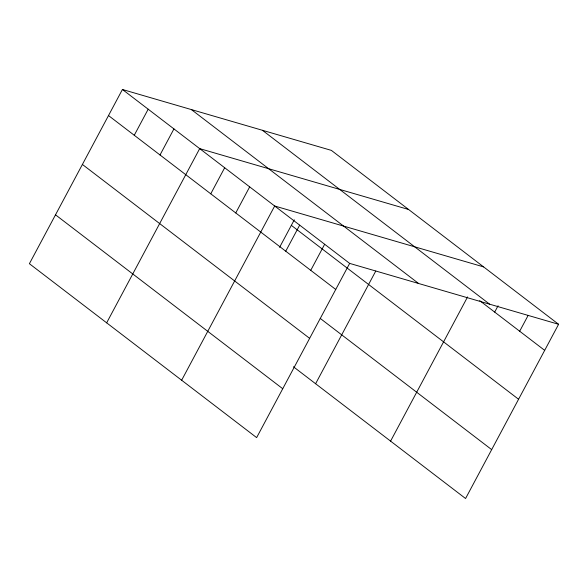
<?xml version="1.0" encoding="UTF-8"?>
<svg xmlns="http://www.w3.org/2000/svg" width="588" height="588" viewBox="0 0 588 588"><rect width="100%" height="100%" fill="white"/><g stroke="black" fill="none" stroke-linecap="round" stroke-linejoin="round"><path stroke-width="0.88" d="M558.6 324.289L331.367 150.381L122.429 89.486L29.4 263.711L256.633 437.619L349.662 263.395L558.6 324.289L465.571 498.514L293.419 366.758M134.262 135.269L148.183 109.199M160.01 154.975L173.938 128.904M106.656 322.841L199.685 148.617L408.623 209.504M210.761 193.819L224.682 167.742M235.759 212.952L249.679 186.874M181.648 380.23L274.677 206.006L483.615 266.901M279.572 247.379L294.287 219.824M285.746 251.208L299.667 225.138M310.743 270.34L324.664 244.263M315.602 383.736L375.754 271.068M390.586 441.125L467.585 296.911M494.684 312.103L498.065 305.782M519.682 331.235L528.12 315.433M262.417 130.286L489.65 304.194M479.69 300.622L544.679 350.36M191.379 109.581L418.612 283.489M122.429 89.486L349.662 263.395M291.339 225.344L518.572 399.252M108.508 115.557L335.741 289.472M320.239 318.417L491.678 449.622M82.401 164.449L309.633 338.357M55.507 214.818L282.74 388.734"/></g></svg>
